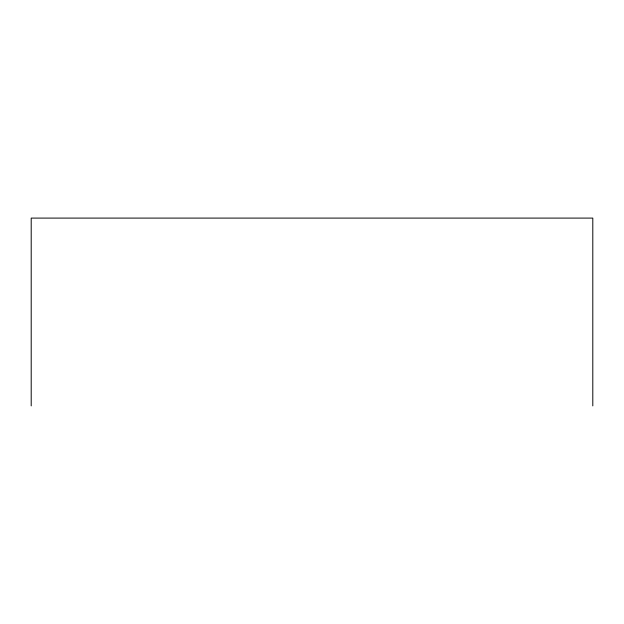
<?xml version="1.0" encoding="UTF-8"?>
<svg xmlns="http://www.w3.org/2000/svg" width="624" height="624" viewBox="0 0 624 624"><rect width="100%" height="100%" fill="white"/><g stroke="black" fill="none" stroke-linecap="round" stroke-linejoin="round"><path stroke-width="0.94" d="M592.8 405.904L592.8 218.096L31.2 218.096L31.2 405.904"/></g></svg>
